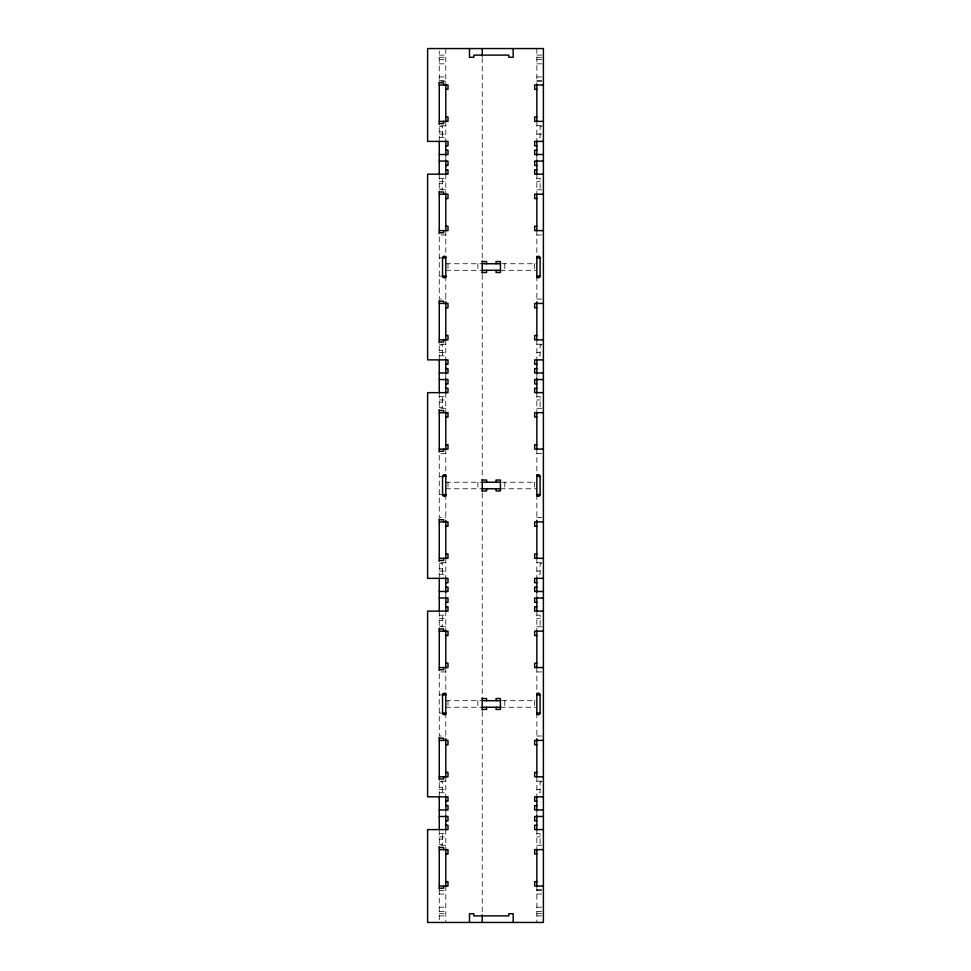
<?xml version="1.0" encoding="UTF-8"?>
<svg xmlns="http://www.w3.org/2000/svg" width="971" height="971" viewBox="0 0 971 971"><rect width="100%" height="100%" fill="white"/><g stroke="black" fill="none" stroke-linecap="round" stroke-linejoin="round"><path stroke-width="0.73" stroke-dasharray="4.86 3.64" d="M439.256 55.104L445.81 55.104M536.842 55.104L543.396 55.104M439.256 57.289L445.81 57.289M536.842 57.289L543.396 57.289M439.256 59.474L445.81 59.474M536.842 59.474L543.396 59.474M439.256 63.843L445.81 63.843M536.842 63.843L543.396 63.843M439.256 76.952L445.81 76.952M536.842 76.952L543.396 76.952M439.256 80.593L445.81 80.593M536.842 80.593L543.396 80.593M445.81 81.321L439.256 81.321L439.256 51.172M536.842 81.321L543.396 81.321M445.81 125.745L439.256 125.745L439.256 141.402M536.842 125.745L543.396 125.745M439.256 126.424L442.533 126.424L442.533 137.336M541.757 126.424L540.119 126.424L540.119 137.336L536.842 137.348M439.256 131.886L442.533 131.886M439.256 134.095L445.81 134.095M536.842 134.095L543.396 134.095M439.256 137.348L445.81 137.348M439.256 178.227L445.81 178.227M536.842 178.227L540.119 178.227L540.119 189.127L541.757 189.151M439.256 181.48L445.81 181.48M536.842 181.48L540.119 181.48M439.256 183.689L442.533 183.689M439.256 189.151L442.533 189.151L442.533 178.239M445.81 189.831L439.256 189.831L439.256 174.173M536.842 189.831L543.396 189.831M445.81 234.982L439.256 234.982L439.256 299.068L445.81 299.068M536.842 234.982L543.396 234.982M439.256 257.922L442.533 257.922M445.81 263.748L480.766 263.748M501.886 263.748L536.842 263.748M445.81 270.302L482.223 270.302M500.429 270.302L536.842 270.302M439.256 276.128L442.533 276.128M536.842 299.068L543.396 299.068M445.81 344.22L439.256 344.22L439.256 359.877M536.842 344.22L543.396 344.22M439.256 344.899L442.533 344.899L442.533 355.811M541.757 344.899L540.119 344.899L540.119 355.811L536.842 355.823M439.256 350.361L442.533 350.361M439.256 352.57L445.81 352.57M536.842 352.57L540.119 352.57M439.256 355.823L445.81 355.823M439.256 396.702L445.81 396.702M536.842 396.702L540.119 396.702L540.119 407.602L541.757 407.626M439.256 399.955L445.81 399.955M536.842 399.955L540.119 399.955M439.256 402.164L442.533 402.164M439.256 407.626L442.533 407.626L442.533 396.714M445.81 408.305L439.256 408.305L439.256 392.648M536.842 408.305L543.396 408.305M445.81 453.457L439.256 453.457L439.256 517.543L445.81 517.543M536.842 453.457L543.396 453.457M439.256 476.397L442.533 476.397M445.81 482.223L480.766 482.223M501.886 482.223L536.842 482.223M445.81 488.777L482.223 488.777M500.429 488.777L536.842 488.777M439.256 494.603L442.533 494.603M536.842 517.543L543.396 517.543M445.81 562.695L439.256 562.695L439.256 578.352M536.842 562.695L543.396 562.695M439.256 563.374L442.533 563.374L442.533 574.286M541.757 563.374L540.119 563.374L540.119 574.286L536.842 574.298M439.256 568.836L442.533 568.836M439.256 571.045L445.81 571.045M536.842 571.045L540.119 571.045M439.256 574.298L445.81 574.298M439.256 615.177L445.81 615.177M536.842 615.177L540.119 615.177L540.119 626.077L541.757 626.101M439.256 618.43L445.81 618.43M536.842 618.43L540.119 618.43M439.256 620.639L442.533 620.639M439.256 626.101L442.533 626.101L442.533 615.189M445.81 626.781L439.256 626.781L439.256 611.123M536.842 626.781L543.396 626.781M445.81 671.932L439.256 671.932L439.256 736.018L445.81 736.018M536.842 671.932L543.396 671.932M439.256 694.872L442.533 694.872M445.81 700.698L480.766 700.698M501.886 700.698L536.842 700.698M445.81 707.252L482.223 707.252M500.429 707.252L536.842 707.252M439.256 713.078L442.533 713.078M536.842 736.018L543.396 736.018M445.81 781.17L439.256 781.17L439.256 796.827M536.842 781.17L543.396 781.17M439.256 781.849L442.533 781.849L442.533 792.761M541.757 781.849L540.119 781.849L540.119 792.761L536.842 792.773M439.256 787.311L442.533 787.311M439.256 789.52L445.81 789.52M536.842 789.52L540.119 789.52M439.256 792.773L445.81 792.773M439.256 833.652L445.81 833.652M536.842 833.652L540.119 833.652L540.119 844.552L541.757 844.576M439.256 836.905L445.81 836.905M536.842 836.905L540.119 836.905M439.256 839.114L442.533 839.114M439.256 844.576L442.533 844.576L442.533 833.664M445.81 845.256L439.256 845.256L439.256 829.598M536.842 845.256L543.396 845.256M536.842 889.679L543.396 889.679M439.256 890.407L445.81 890.407M536.842 890.407L543.396 890.407M439.256 894.048L445.81 894.048M536.842 894.048L543.396 894.048M439.256 907.157L445.81 907.157M536.842 907.157L543.396 907.157M439.256 911.526L445.81 911.526M536.842 911.526L543.396 911.526M439.256 913.711L445.81 913.711M536.842 913.711L543.396 913.711M439.256 915.896L445.81 915.896M536.842 915.896L543.396 915.896M536.842 48.55L536.842 84.963M536.842 121.375L536.842 141.402M536.842 156.27L536.842 159.305M536.842 174.173L536.842 194.2M536.842 230.613L536.842 257.922M536.842 276.128L536.842 303.438M536.842 339.85L536.842 359.877M536.842 374.745L536.842 377.78M536.842 392.648L536.842 412.675M536.842 449.088L536.842 476.397M536.842 494.603L536.842 521.913M536.842 558.325L536.842 578.352M536.842 593.22L536.842 596.255M536.842 611.123L536.842 631.15M536.842 667.563L536.842 694.872M536.842 713.078L536.842 740.388M536.842 776.8L536.842 796.827M536.842 811.695L536.842 814.73M536.842 829.598L536.842 849.625M536.842 886.038L536.842 922.45M534.657 263.748L534.657 270.302M534.657 482.223L534.657 488.777M534.657 700.698L534.657 707.252M504.799 263.748L504.799 270.302M504.799 482.223L504.799 488.777M504.799 700.698L504.799 707.252M482.223 57.653L482.223 259.439M482.223 274.611L482.223 477.914M482.223 493.086L482.223 696.389M482.223 711.561L482.223 913.347M477.853 263.748L477.853 270.302M477.853 482.223L477.853 488.777M477.853 700.698L477.853 707.252M447.995 263.748L447.995 270.302M447.995 482.223L447.995 488.777M447.995 700.698L447.995 707.252M445.81 48.55L445.81 84.963M445.81 121.375L445.81 141.402M445.81 156.27L445.81 159.305M445.81 174.173L445.81 194.2M445.81 230.613L445.81 257.922M445.81 276.128L445.81 303.438M445.81 339.85L445.81 359.877M445.81 374.745L445.81 377.78M445.81 392.648L445.81 412.675M445.81 449.088L445.81 476.397M445.81 494.603L445.81 521.913M445.81 558.325L445.81 578.352M445.81 593.22L445.81 596.255M445.81 611.123L445.81 631.15M445.81 667.563L445.81 694.872M445.81 713.078L445.81 740.388M445.81 776.8L445.81 796.827M445.81 811.695L445.81 814.73M445.81 829.598L445.81 849.625M445.81 886.038L445.81 922.45M439.256 889.679L439.256 919.828"/><path stroke-width="1.46" d="M439.256 82.778L443.626 82.778L443.626 84.963M439.256 84.963L447.995 84.963L447.995 89.332L445.81 89.332M543.396 84.963L534.657 84.963L534.657 89.332L536.842 89.332M445.81 117.006L447.995 117.006L447.995 121.375L439.256 121.375M536.842 117.006L534.657 117.006L534.657 121.375L543.396 121.375M439.256 123.56L443.626 123.56L443.626 121.375M543.396 141.402L534.657 141.402L534.657 145.771L536.842 145.771M445.81 145.771L447.995 145.771L447.995 141.402L427.604 141.402L427.604 48.55L543.396 48.55L543.396 922.45L427.604 922.45L427.604 829.598L447.995 829.598L447.995 825.229L445.81 825.229M445.81 150.141L447.995 150.141L447.995 154.51L439.256 154.51M536.842 150.141L534.657 150.141L534.657 154.51L543.396 154.51M439.256 161.065L447.995 161.065L447.995 165.434L445.81 165.434M543.396 161.065L534.657 161.065L534.657 165.434L536.842 165.434M445.81 169.804L447.995 169.804L447.995 174.173L427.604 174.173L427.604 359.877L447.995 359.877L447.995 364.246L445.81 364.246M536.842 169.804L534.657 169.804L534.657 174.173L543.396 174.173M439.256 192.015L443.626 192.015L443.626 194.2M439.256 194.2L447.995 194.2L447.995 198.57L445.81 198.57M543.396 194.2L534.657 194.2L534.657 198.57L536.842 198.57M445.81 226.243L447.995 226.243L447.995 230.613L439.256 230.613M536.842 226.243L534.657 226.243L534.657 230.613L543.396 230.613M439.256 232.797L443.626 232.797L443.626 230.613M442.533 257.922L445.81 257.922A1.639 1.639 0 0 0 444.172 256.283A1.639 1.639 0 0 0 442.533 257.922L442.533 276.128A1.639 1.639 0 0 0 444.172 277.767A1.639 1.639 0 0 0 445.81 276.128L442.533 276.128M540.119 257.922L536.842 257.922A1.639 1.639 0 0 1 538.48 256.283A1.639 1.639 0 0 1 540.119 257.922L540.119 276.128A1.639 1.639 0 0 1 538.48 277.767A1.639 1.639 0 0 1 536.842 276.128L540.119 276.128M482.223 261.563L486.592 261.563L486.592 263.748M482.223 263.748L500.429 263.748M482.223 270.302L500.429 270.302M482.223 272.487L486.592 272.487L486.592 270.302M439.256 301.253L443.626 301.253L443.626 303.438M439.256 303.438L447.995 303.438L447.995 307.807L445.81 307.807M543.396 303.438L534.657 303.438L534.657 307.807L536.842 307.807M445.81 335.481L447.995 335.481L447.995 339.85L439.256 339.85M536.842 335.481L534.657 335.481L534.657 339.85L543.396 339.85M439.256 342.035L443.626 342.035L443.626 339.85M543.396 359.877L534.657 359.877L534.657 364.246L536.842 364.246M445.81 368.616L447.995 368.616L447.995 372.985L439.256 372.985M536.842 368.616L534.657 368.616L534.657 372.985L543.396 372.985M439.256 379.54L447.995 379.54L447.995 383.909L445.81 383.909M543.396 379.54L534.657 379.54L534.657 383.909L536.842 383.909M445.81 388.279L447.995 388.279L447.995 392.648L427.604 392.648L427.604 578.352L447.995 578.352L447.995 582.721L445.81 582.721M536.842 388.279L534.657 388.279L534.657 392.648L543.396 392.648M439.256 410.49L443.626 410.49L443.626 412.675M439.256 412.675L447.995 412.675L447.995 417.045L445.81 417.045M543.396 412.675L534.657 412.675L534.657 417.045L536.842 417.045M445.81 444.718L447.995 444.718L447.995 449.088L439.256 449.088M536.842 444.718L534.657 444.718L534.657 449.088L543.396 449.088M439.256 451.272L443.626 451.272L443.626 449.088M442.533 476.397L445.81 476.397A1.639 1.639 0 0 0 444.172 474.758A1.639 1.639 0 0 0 442.533 476.397L442.533 494.603A1.639 1.639 0 0 0 444.172 496.242A1.639 1.639 0 0 0 445.81 494.603L442.533 494.603M540.119 476.397L536.842 476.397A1.639 1.639 0 0 1 538.48 474.758A1.639 1.639 0 0 1 540.119 476.397L540.119 494.603A1.639 1.639 0 0 1 538.48 496.242A1.639 1.639 0 0 1 536.842 494.603L540.119 494.603M482.223 480.038L486.592 480.038L486.592 482.223M482.223 482.223L500.429 482.223M482.223 488.777L500.429 488.777M482.223 490.962L486.592 490.962L486.592 488.777M439.256 519.728L443.626 519.728L443.626 521.913M439.256 521.913L447.995 521.913L447.995 526.282L445.81 526.282M543.396 521.913L534.657 521.913L534.657 526.282L536.842 526.282M445.81 553.956L447.995 553.956L447.995 558.325L439.256 558.325M536.842 553.956L534.657 553.956L534.657 558.325L543.396 558.325M439.256 560.51L443.626 560.51L443.626 558.325M543.396 578.352L534.657 578.352L534.657 582.721L536.842 582.721M445.81 587.091L447.995 587.091L447.995 591.46L439.256 591.46M536.842 587.091L534.657 587.091L534.657 591.46L543.396 591.46M439.256 598.015L447.995 598.015L447.995 602.384L445.81 602.384M543.396 598.015L534.657 598.015L534.657 602.384L536.842 602.384M445.81 606.754L447.995 606.754L447.995 611.123L427.604 611.123L427.604 796.827L447.995 796.827L447.995 801.196L445.81 801.196M536.842 606.754L534.657 606.754L534.657 611.123L543.396 611.123M439.256 628.965L443.626 628.965L443.626 631.15M439.256 631.15L447.995 631.15L447.995 635.52L445.81 635.52M543.396 631.15L534.657 631.15L534.657 635.52L536.842 635.52M445.81 663.193L447.995 663.193L447.995 667.563L439.256 667.563M536.842 663.193L534.657 663.193L534.657 667.563L543.396 667.563M439.256 669.747L443.626 669.747L443.626 667.563M442.533 694.872L445.81 694.872A1.639 1.639 0 0 0 444.172 693.233A1.639 1.639 0 0 0 442.533 694.872L442.533 713.078A1.639 1.639 0 0 0 444.172 714.717A1.639 1.639 0 0 0 445.81 713.078L442.533 713.078M540.119 694.872L536.842 694.872A1.639 1.639 0 0 1 538.48 693.233A1.639 1.639 0 0 1 540.119 694.872L540.119 713.078A1.639 1.639 0 0 1 538.48 714.717A1.639 1.639 0 0 1 536.842 713.078L540.119 713.078M482.223 698.513L486.592 698.513L486.592 700.698M482.223 700.698L500.429 700.698M482.223 707.252L500.429 707.252M482.223 709.437L486.592 709.437L486.592 707.252M439.256 738.203L443.626 738.203L443.626 740.388M439.256 740.388L447.995 740.388L447.995 744.757L445.81 744.757M543.396 740.388L534.657 740.388L534.657 744.757L536.842 744.757M445.81 772.431L447.995 772.431L447.995 776.8L439.256 776.8M536.842 772.431L534.657 772.431L534.657 776.8L543.396 776.8M439.256 778.985L443.626 778.985L443.626 776.8M543.396 796.827L534.657 796.827L534.657 801.196L536.842 801.196M445.81 805.566L447.995 805.566L447.995 809.935L439.256 809.935M536.842 805.566L534.657 805.566L534.657 809.935L543.396 809.935M439.256 816.49L447.995 816.49L447.995 820.859L445.81 820.859M543.396 816.49L534.657 816.49L534.657 820.859L536.842 820.859M536.842 825.229L534.657 825.229L534.657 829.598L543.396 829.598M439.256 847.44L443.626 847.44L443.626 849.625M439.256 849.625L447.995 849.625L447.995 853.995L445.81 853.995M543.396 849.625L534.657 849.625L534.657 853.995L536.842 853.995M445.81 881.668L447.995 881.668L447.995 886.038L439.256 886.038M536.842 881.668L534.657 881.668L534.657 886.038L543.396 886.038M439.256 888.222L443.626 888.222L443.626 886.038M536.842 84.963L536.842 121.375M536.842 141.098L536.842 155.518M536.842 160.057L536.842 174.477M536.842 194.2L536.842 230.613M536.842 256.405L536.842 277.645M536.842 301.92L536.842 339.85M536.842 359.573L536.842 373.993M536.842 378.532L536.842 392.952M536.842 412.675L536.842 449.088M536.842 474.88L536.842 496.12M536.842 520.395L536.842 558.325M536.842 578.048L536.842 592.468M536.842 597.007L536.842 611.427M536.842 631.15L536.842 667.563M536.842 693.355L536.842 714.595M536.842 738.87L536.842 776.8M536.842 796.523L536.842 810.943M536.842 815.482L536.842 829.902M536.842 849.625L536.842 886.038M513.174 48.55L513.174 57.289L508.804 57.289L508.804 55.104L473.848 55.104L473.848 57.289L469.479 57.289L469.479 48.55M513.174 922.45L513.174 913.711L508.804 913.711L508.804 915.896L473.848 915.896L473.848 913.711L469.479 913.711L469.479 922.45M496.06 263.748L496.06 261.563L500.429 261.563L500.429 272.487L496.06 272.487L496.06 270.302M496.06 482.223L496.06 480.038L500.429 480.038L500.429 490.962L496.06 490.962L496.06 488.777M496.06 700.698L496.06 698.513L500.429 698.513L500.429 709.437L496.06 709.437L496.06 707.252M482.223 48.55L482.223 56.136M482.223 260.956L482.223 273.094M482.223 479.431L482.223 491.569M482.223 697.906L482.223 710.044M482.223 914.864L482.223 922.45M445.81 84.963L445.81 121.375M445.81 141.098L445.81 155.518M445.81 160.057L445.81 174.477M445.81 194.2L445.81 230.613M445.81 256.405L445.81 277.645M445.81 301.92L445.81 339.85M445.81 359.573L445.81 373.993M445.81 378.532L445.81 392.952M445.81 412.675L445.81 449.088M445.81 474.88L445.81 496.12M445.81 520.395L445.81 558.325M445.81 578.048L445.81 592.468M445.81 597.007L445.81 611.427M445.81 631.15L445.81 667.563M445.81 693.355L445.81 714.595M445.81 738.87L445.81 776.8M445.81 796.523L445.81 810.943M445.81 815.482L445.81 829.902M445.81 849.625L445.81 886.038M439.256 82.049L439.256 124.288M439.256 141.887L439.256 173.688M439.256 191.287L439.256 233.526M439.256 300.525L439.256 342.763M439.256 360.362L439.256 392.163M439.256 409.762L439.256 452M439.256 519L439.256 561.238M439.256 578.837L439.256 610.638M439.256 628.237L439.256 670.476M439.256 737.475L439.256 779.713M439.256 797.312L439.256 829.113M439.256 846.712L439.256 888.951"/></g></svg>
